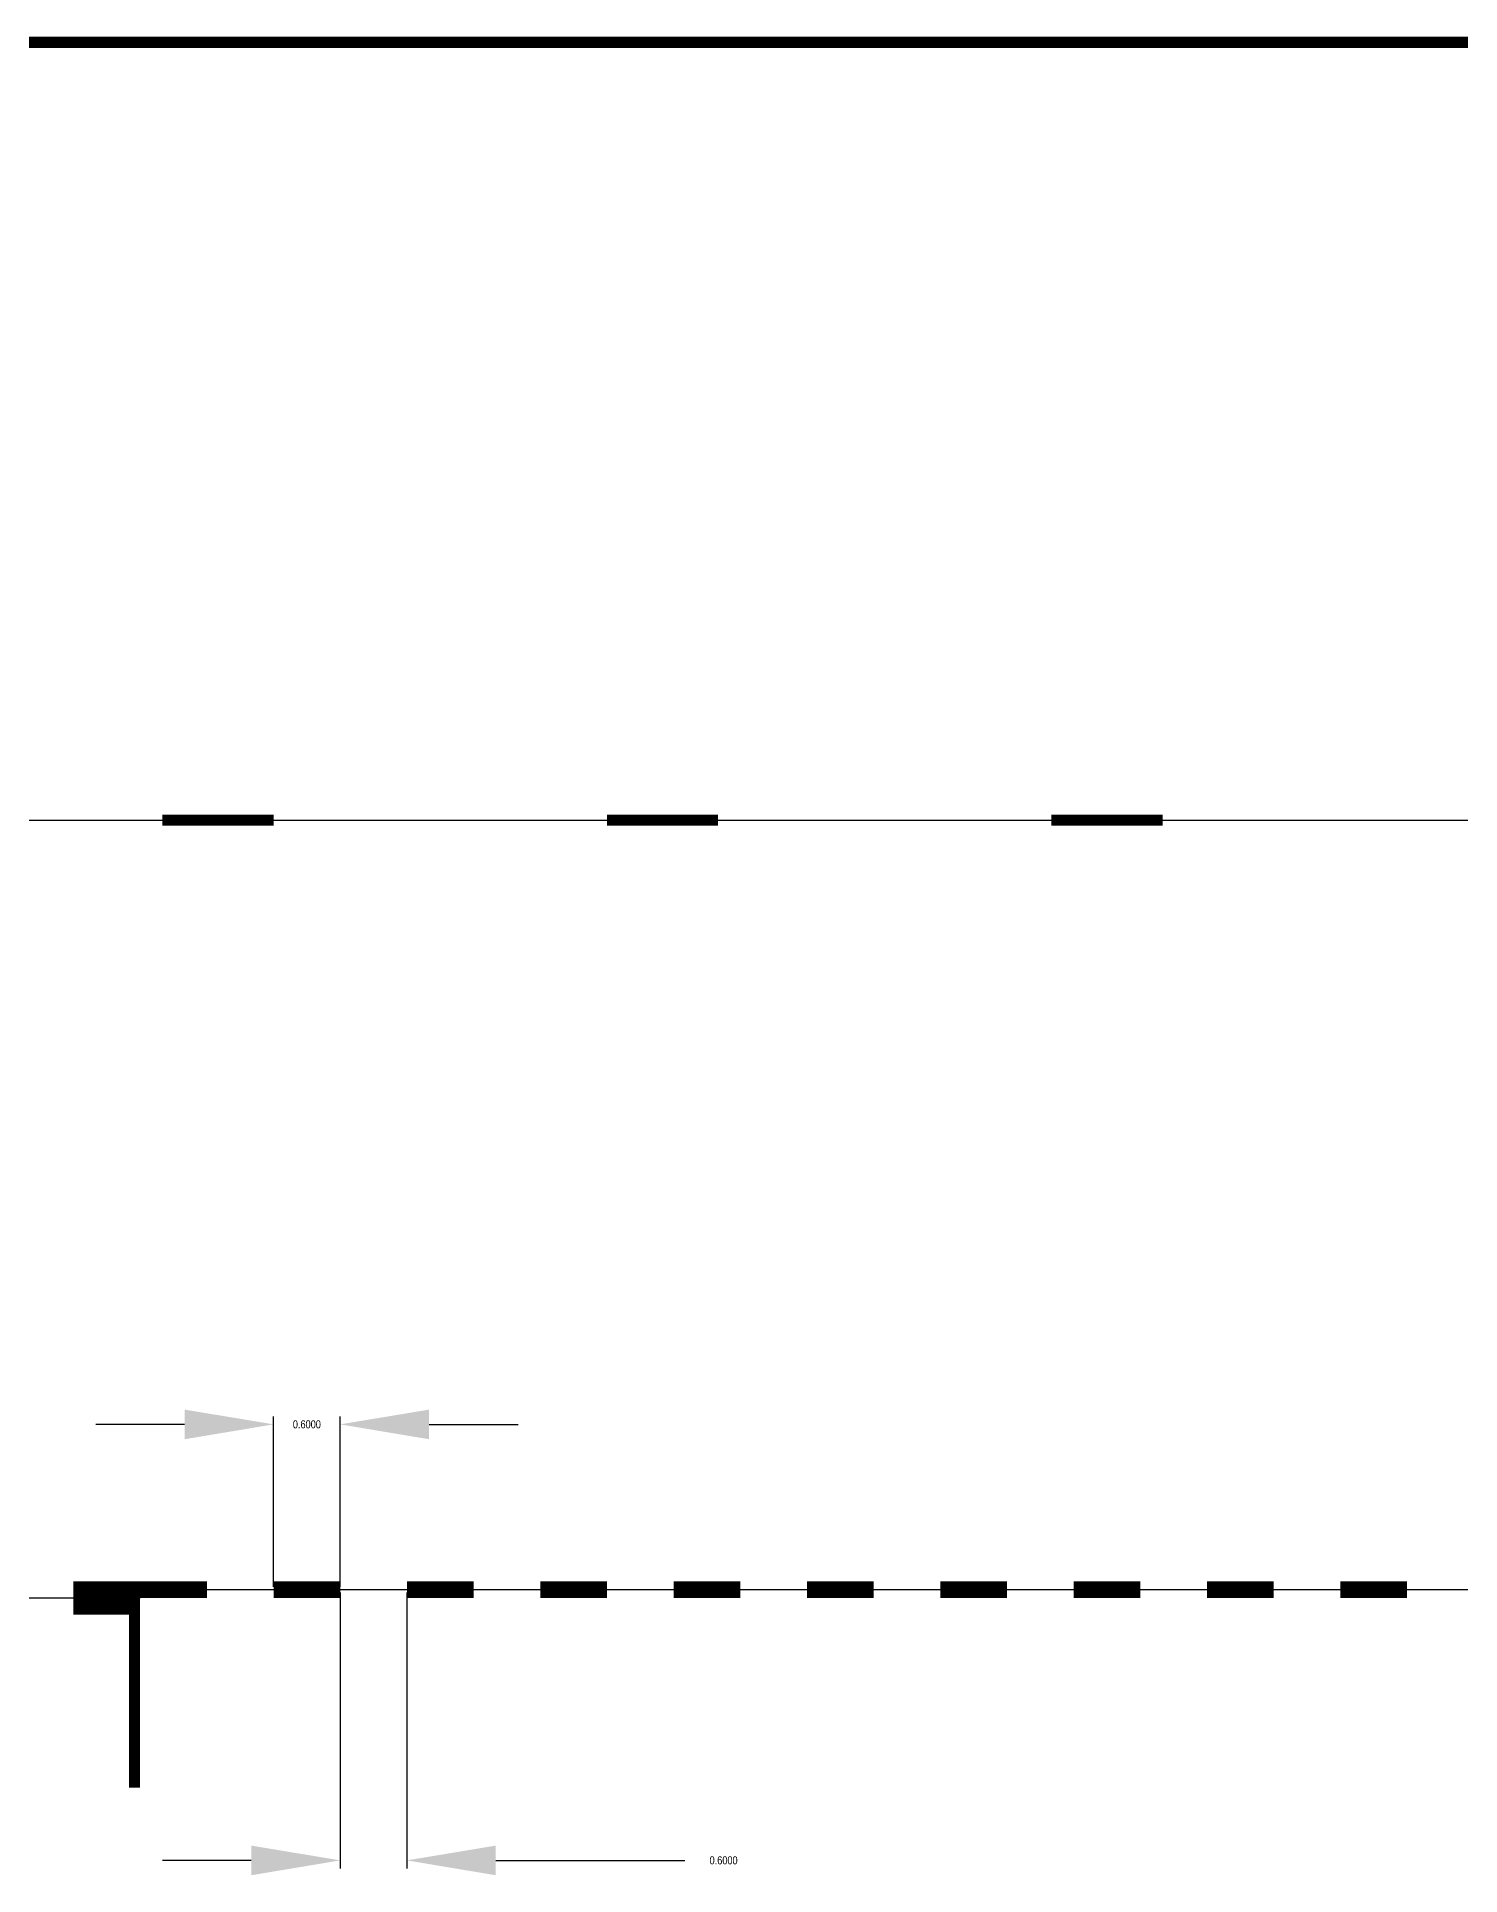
# Model space of a CAD drawing. Header units: metres. Extents: x 3 to 509016, y 4 to 6969473.
# Drawn here: x 508582.38 to 508595.19, y 6967724.25 to 6967740.8 of the extents above; entities that cross this region are included whole.
import ezdxf

# ---------------------------------------------------------------- set-up
doc = ezdxf.new("R2010")
doc.units = ezdxf.units.M
doc.layers.add('_Design Non Plottable', color=45, linetype='Continuous', plot=False)
doc.layers.add('CIV_LINEMARKING', color=252, linetype='Continuous')
doc.layers.add('XREF', color=7, linetype='Continuous')
doc.styles.get("Standard").update_dxf_attribs({"font": 'ARIALN.TTF'})
doc.dimstyles.get("Standard").update_dxf_attribs({"dimtxt": 2.5, "dimasz": 3, "dimexe": 1.5, "dimexo": 2.5, "dimgap": 1.5, "dimtad": 1, "dimdsep": 46, "dimtxsty": 'Standard', "dimcen": 1.5, "dimclrd": 1, "dimclre": 1, "dimclrt": 7, "dimazin": 2, "dimtfac": 1, "dimtmove": 0, "dimatfit": 3, "dimfxl": 1, "dimarcsym": 0})

# ---------------------------------------------------------------- blocks, each defined once
blk = doc.blocks.new('*D78')
at = {"layer": '_Design Non Plottable', "lineweight": -2, "transparency": 16777216}
for p, q in [((508585.113, 6967726.799), (508585.113, 6967724.315)), ((508585.713, 6967726.799), (508585.713, 6967724.315)), ((508584.313, 6967724.387), (508583.513, 6967724.387)), ((508586.513, 6967724.387), (508588.214, 6967724.387))]:
    blk.add_line(p, q, dxfattribs=at)
at = {"layer": '_Design Non Plottable', "transparency": 16777216}
for points in [[(508584.313, 6967724.52), (508584.313, 6967724.253), (508585.113, 6967724.387)], [(508586.513, 6967724.52), (508586.513, 6967724.253), (508585.713, 6967724.387)]]:
    blk.add_solid(points, dxfattribs=at)
at = {"layer": '_Design Non Plottable', "transparency": 16777216, "insert": (508588.563, 6967724.387), "char_height": 0.072, "attachment_point": 5}
blk.add_mtext('\\A1;0.6000', dxfattribs=at)
blk = doc.blocks.new('*D79')
at = {"layer": '_Design Non Plottable', "lineweight": -2, "transparency": 16777216}
for p, q in [((508584.513, 6967726.849), (508584.513, 6967728.383)), ((508585.113, 6967726.849), (508585.113, 6967728.383)), ((508583.713, 6967728.311), (508582.913, 6967728.311)), ((508585.913, 6967728.311), (508586.713, 6967728.311))]:
    blk.add_line(p, q, dxfattribs=at)
at = {"layer": '_Design Non Plottable', "transparency": 16777216}
for points in [[(508583.713, 6967728.444), (508583.713, 6967728.177), (508584.513, 6967728.311)], [(508585.913, 6967728.444), (508585.913, 6967728.177), (508585.113, 6967728.311)]]:
    blk.add_solid(points, dxfattribs=at)
at = {"layer": '_Design Non Plottable', "transparency": 16777216, "insert": (508584.813, 6967728.311), "char_height": 0.072, "attachment_point": 5}
blk.add_mtext('\\A1;0.6000', dxfattribs=at)
blk = doc.blocks.new('*U175')
at = {"layer": 'CIV_LINEMARKING', "const_width": 0.1}
blk.add_lwpolyline([(0, 0), (1, 0)], dxfattribs=at)
blk = doc.blocks.new('*U174')
at = {"layer": 'CIV_LINEMARKING', "color": 0, "linetype": 'ByBlock', "lineweight": -2, "transparency": 16777216}
for p in [(508583.513, 6967733.749), (508587.513, 6967733.749), (508591.513, 6967733.749)]:
    blk.add_blockref('*U175', p, dxfattribs=at)
blk = doc.blocks.new('*U177')
at = {"layer": 'CIV_LINEMARKING', "const_width": 0.3}
blk.add_lwpolyline([(0, 0), (0.6, 0)], dxfattribs=at)
blk = doc.blocks.new('*U176')
at = {"layer": 'CIV_LINEMARKING', "color": 0, "linetype": 'ByBlock', "lineweight": -2, "transparency": 16777216}
for p in [(508563.513, 6967726.749), (508564.713, 6967726.749), (508565.913, 6967726.749), (508567.113, 6967726.749), (508568.313, 6967726.749), (508569.513, 6967726.749), (508570.713, 6967726.749), (508571.913, 6967726.749), (508573.113, 6967726.749), (508574.313, 6967726.749), (508575.513, 6967726.749), (508576.713, 6967726.749), (508577.913, 6967726.749), (508579.113, 6967726.749), (508580.313, 6967726.749), (508581.513, 6967726.749), (508582.713, 6967726.749)]:
    blk.add_blockref('*U177', p, dxfattribs=at)
blk = doc.blocks.new('*U179')
at = {"layer": 'CIV_LINEMARKING', "const_width": 0.15}
blk.add_lwpolyline([(0, 0), (0.6, 0)], dxfattribs=at)
blk = doc.blocks.new('*U178')
at = {"layer": 'CIV_LINEMARKING', "color": 0, "linetype": 'ByBlock', "lineweight": -2, "transparency": 16777216}
for p in [(508583.313, 6967726.824), (508584.513, 6967726.824), (508585.713, 6967726.824), (508586.913, 6967726.824), (508588.113, 6967726.824), (508589.313, 6967726.824), (508590.513, 6967726.824), (508591.713, 6967726.824), (508592.913, 6967726.824), (508594.113, 6967726.824), (508595.313, 6967726.824), (508596.513, 6967726.824), (508597.713, 6967726.824), (508598.913, 6967726.824), (508600.113, 6967726.824), (508601.313, 6967726.824), (508602.513, 6967726.824)]:
    blk.add_blockref('*U179', p, dxfattribs=at)
blk = doc.blocks.new('*U192')
at = {"layer": 'CIV_LINEMARKING', "const_width": 0.1}
blk.add_lwpolyline([(0, 0), (1, 0)], dxfattribs=at)
blk = doc.blocks.new('*U191')
at = {"layer": 'CIV_LINEMARKING', "color": 0, "linetype": 'ByBlock', "lineweight": -2, "transparency": 16777216}
for p in [(508583.513, 6967733.749), (508587.513, 6967733.749), (508591.513, 6967733.749)]:
    blk.add_blockref('*U192', p, dxfattribs=at)
blk = doc.blocks.new('*U194')
at = {"layer": 'CIV_LINEMARKING', "const_width": 0.3}
blk.add_lwpolyline([(0, 0), (0.6, 0)], dxfattribs=at)
blk = doc.blocks.new('*U193')
at = {"layer": 'CIV_LINEMARKING', "color": 0, "linetype": 'ByBlock', "lineweight": -2, "transparency": 16777216}
for p in [(508563.513, 6967726.749), (508564.713, 6967726.749), (508565.913, 6967726.749), (508567.113, 6967726.749), (508568.313, 6967726.749), (508569.513, 6967726.749), (508570.713, 6967726.749), (508571.913, 6967726.749), (508573.113, 6967726.749), (508574.313, 6967726.749), (508575.513, 6967726.749), (508576.713, 6967726.749), (508577.913, 6967726.749), (508579.113, 6967726.749), (508580.313, 6967726.749), (508581.513, 6967726.749), (508582.713, 6967726.749)]:
    blk.add_blockref('*U194', p, dxfattribs=at)
blk = doc.blocks.new('*U196')
at = {"layer": 'CIV_LINEMARKING', "const_width": 0.15}
blk.add_lwpolyline([(0, 0), (0.6, 0)], dxfattribs=at)
blk = doc.blocks.new('*U195')
at = {"layer": 'CIV_LINEMARKING', "color": 0, "linetype": 'ByBlock', "lineweight": -2, "transparency": 16777216}
for p in [(508583.313, 6967726.824), (508584.513, 6967726.824), (508585.713, 6967726.824), (508586.913, 6967726.824), (508588.113, 6967726.824), (508589.313, 6967726.824), (508590.513, 6967726.824), (508591.713, 6967726.824), (508592.913, 6967726.824), (508594.113, 6967726.824), (508595.313, 6967726.824), (508596.513, 6967726.824), (508597.713, 6967726.824), (508598.913, 6967726.824), (508600.113, 6967726.824), (508601.313, 6967726.824), (508602.513, 6967726.824)]:
    blk.add_blockref('*U196', p, dxfattribs=at)
blk = doc.blocks.new('XD_DESIGN_1')
at = {"layer": '_Design Non Plottable'}
for points in [[(508563.513, 6967733.749), (508603.513, 6967733.749)], [(508563.513, 6967726.749), (508583.313, 6967726.749)], [(508583.313, 6967726.824), (508603.513, 6967726.824)]]:
    blk.add_lwpolyline(points, dxfattribs=at)
at = {"layer": 'CIV_LINEMARKING', "const_width": 0.1}
for points in [[(508563.513, 6967740.749), (508603.513, 6967740.749)], [(508583.263, 6967726.899), (508583.263, 6967725.041)]]:
    blk.add_lwpolyline(points, dxfattribs=at)
at = {"layer": 'CIV_LINEMARKING'}
for name in ['*U174', '*U176', '*U178']:
    blk.add_blockref(name, (0, 0), dxfattribs=at)
at = {"layer": '_Design Non Plottable'}
for base, p1, p2, picture, middle in [((508585.113, 6967728.311), (508584.513, 6967726.824), (508585.113, 6967726.824), '*D79', (508584.813, 6967728.311)), ((508585.713, 6967724.387), (508585.113, 6967726.824), (508585.713, 6967726.824), '*D78', (508588.563, 6967724.387))]:
    dim = blk.add_linear_dim(base=base, p1=p1, p2=p2, dimstyle='Standard', override={"dimscale": 0.4, "dimasz": 2, "dimgap": 0.5, "dimclrd": 256, "dimclre": 256, "dimclrt": 256}, dxfattribs=at)
    dim.commit()
    dim.dimension.update_dxf_attribs({"geometry": picture, "text_midpoint": middle, "dimtype": 128})
blk = doc.blocks.new('XD_DESIGN_2')
at = {"layer": '_Design Non Plottable'}
for points in [[(508563.513, 6967733.749), (508603.513, 6967733.749)], [(508563.513, 6967726.749), (508583.313, 6967726.749)], [(508583.313, 6967726.824), (508603.513, 6967726.824)]]:
    blk.add_lwpolyline(points, dxfattribs=at)
at = {"layer": 'CIV_LINEMARKING', "const_width": 0.1}
for points in [[(508563.513, 6967740.749), (508603.513, 6967740.749)], [(508583.263, 6967726.899), (508583.263, 6967725.041)]]:
    blk.add_lwpolyline(points, dxfattribs=at)
at = {"layer": 'CIV_LINEMARKING'}
for name in ['*U191', '*U193', '*U195']:
    blk.add_blockref(name, (0, 0), dxfattribs=at)
at = {"layer": '_Design Non Plottable'}
for base, p1, p2, picture, middle in [((508585.113, 6967728.311), (508584.513, 6967726.824), (508585.113, 6967726.824), '*D79', (508584.813, 6967728.311)), ((508585.713, 6967724.387), (508585.113, 6967726.824), (508585.713, 6967726.824), '*D78', (508588.563, 6967724.387))]:
    dim = blk.add_linear_dim(base=base, p1=p1, p2=p2, dimstyle='Standard', override={"dimscale": 0.4, "dimasz": 2, "dimgap": 0.5, "dimclrd": 256, "dimclre": 256, "dimclrt": 256}, dxfattribs=at)
    dim.commit()
    dim.dimension.update_dxf_attribs({"geometry": picture, "text_midpoint": middle, "dimtype": 128})

msp = doc.modelspace()

# ---------------------------------------------------------------- block references
msp.add_blockref('XD_DESIGN_1', (0, 0))

# ---------------------------------------------------------------- next in the draw order: block references
at = {"layer": 'XREF'}
msp.add_blockref('XD_DESIGN_2', (0, 0), dxfattribs=at)

doc.saveas('drawing.dxf')
